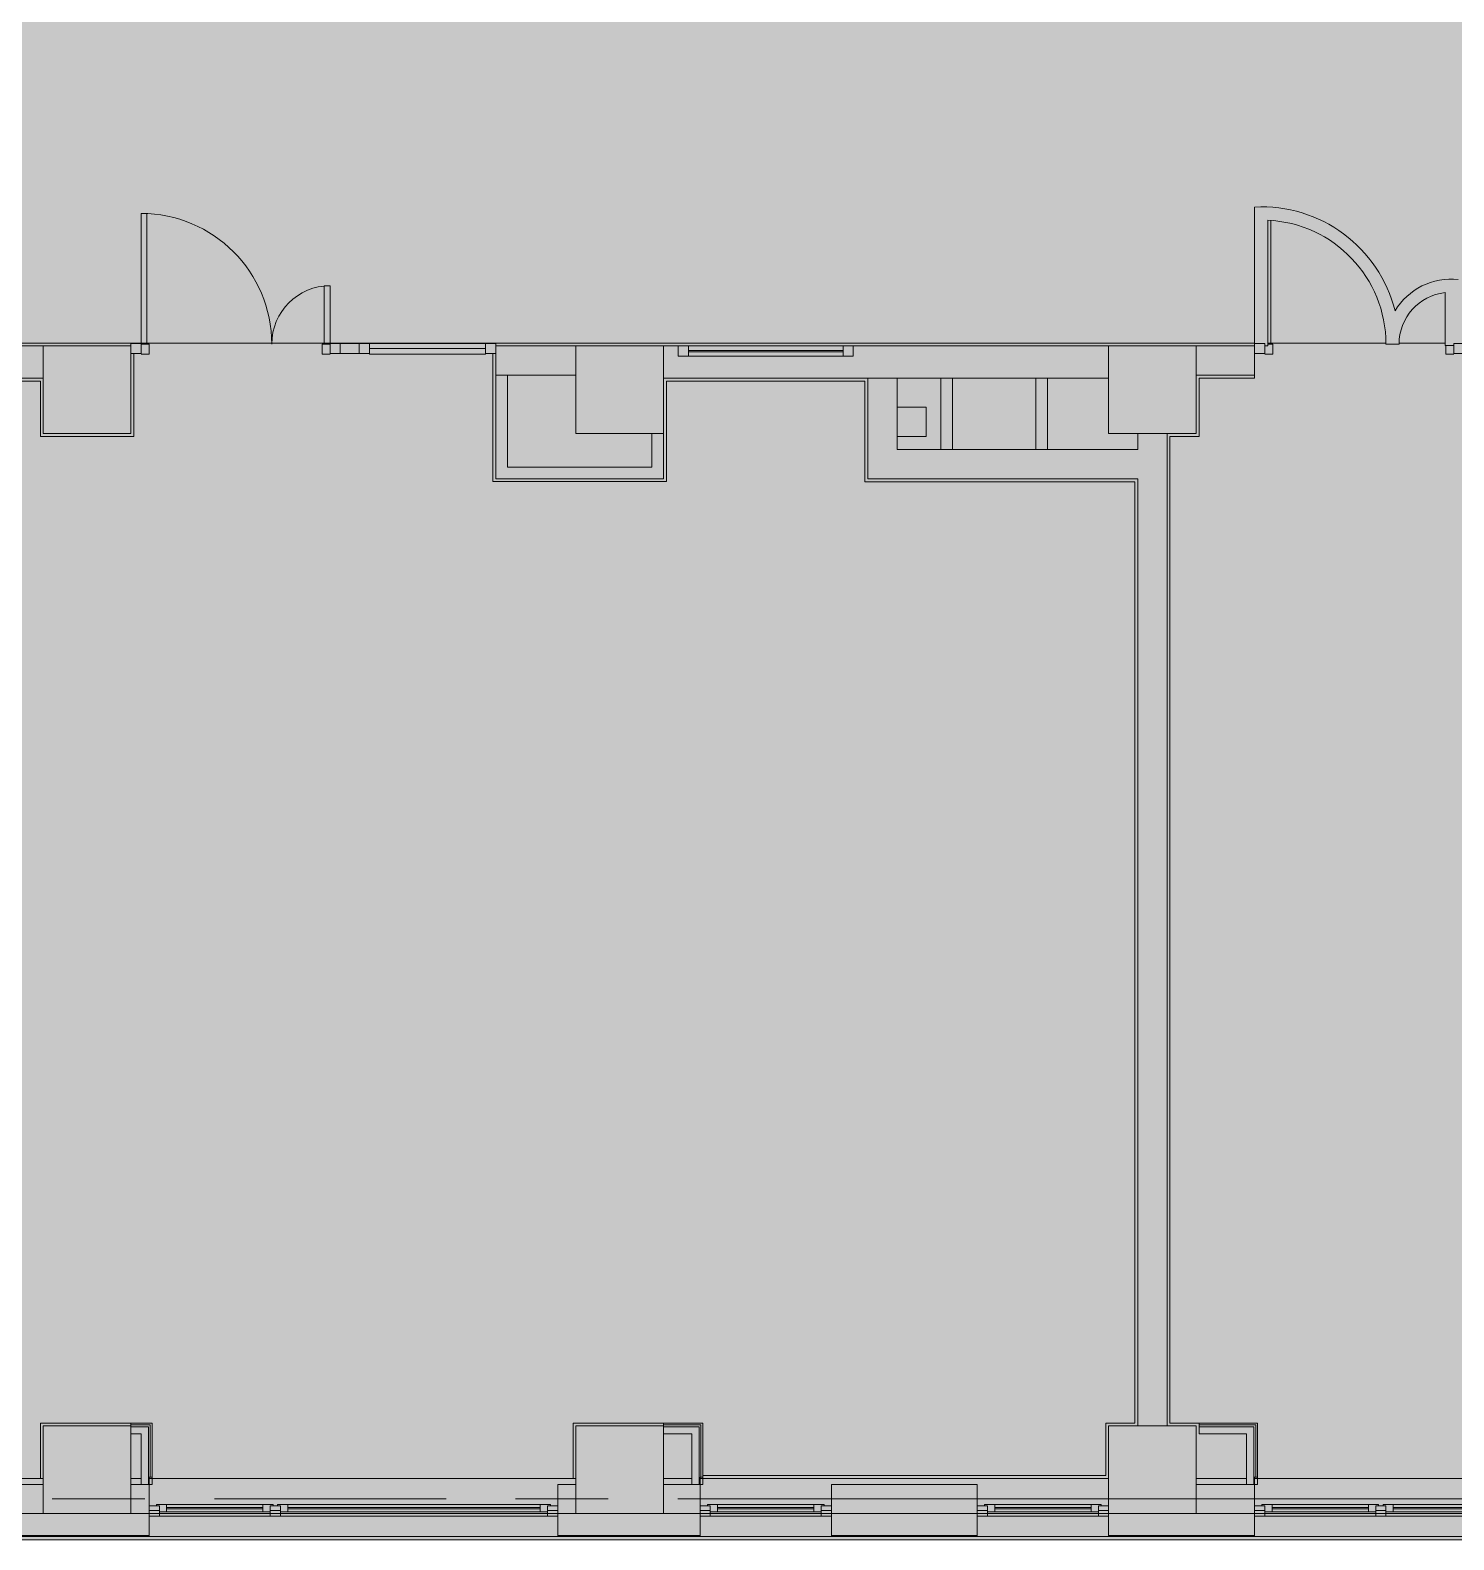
# Model space of a CAD drawing. Header units: millimetres. Extents: x -3724 to 231642, y -8553 to 29017.
# Drawn here: x 101524 to 111279, y -280 to 10064 of the extents above; entities that cross this region are included whole.
import ezdxf

# ---------------------------------------------------------------- set-up
doc = ezdxf.new("R2010")
doc.units = ezdxf.units.MM
doc.linetypes.add('Осевая', pattern=[3175, 635, -476.25, 1587.5, -476.25])
doc.layers.add('A-DETL-GENF-3', color=7, linetype='Continuous', lineweight=9, true_color=0xc0c0c0, transparency=0.4)
for name, color, linetype, lineweight, true_color in [('A-DETL-GENF-4', 7, 'Continuous', 5, 0xb7b7b7), ('A-DOOR-5', 7, 'Continuous', 5, 0xb7b7b7), ('A-FLOR-2', 7, 'Continuous', 5, 0xb7b7b7), ('A-GLAZ-3', 7, 'Continuous', 5, 0x737373), ('A-GLAZ-CURT-3', 7, 'Continuous', 5, 0x737373), ('A-GLAZ-CWMG-3', 7, 'Continuous', 5, 0x737373), ('A-WALL-4', 7, 'Continuous', 9, 0x737373), ('A-WALL-5', 7, 'Continuous', 5, 0x737373), ('I-WALL-4', 7, 'Continuous', 5, 0x737373), ('S-COLS-1', 7, 'Continuous', 5, 0x737373)]:
    doc.layers.add(name, color=color, linetype=linetype, lineweight=lineweight, true_color=true_color)
doc.layers.add('Оси', color=7, linetype='Continuous', lineweight=9)
doc.layers.add('Оси-2', color=7, linetype='Осевая', lineweight=9)

# ---------------------------------------------------------------- blocks, each defined once
blk = doc.blocks.new('BSC_Колонна _Прямоугольная - 600х600-23286269-1_3_1_птичка')
at = {"layer": 'S-COLS-1'}
for p, q in [((300, 300), (-300, 300)), ((-300, 300), (-300, -300)), ((300, -300), (300, 300)), ((-300, -300), (300, -300))]:
    blk.add_line(p, q, dxfattribs=at)
blk = doc.blocks.new('120_Окно_СКБ_2Ст - 120_Окно_СКБ_2Ст 2800х2500_створка_-22445922-1_3_1_птичка')
at = {"layer": 'A-GLAZ-3'}
for p, q in [((-1400, -127), (-1400, -57)), ((-1400, -57), (-1330, -57)), ((1400, -57), (-1400, -57)), ((-1330, -57), (-1330, -127)), ((500, -87), (-1330, -87)), ((-1330, -87), (-1330, -127)), ((-1280, -137), (-1280, -87)), ((450, -137), (450, -87)), ((500, -127), (500, -57)), ((500, -57), (570, -57)), ((500, -127), (500, -87)), ((570, -57), (570, -127)), ((1330, -87), (570, -87)), ((570, -87), (570, -127)), ((620, -137), (620, -87)), ((1280, -137), (1280, -87)), ((1330, -127), (1330, -57)), ((1330, -57), (1400, -57)), ((1330, -127), (1330, -87)), ((1400, -57), (1400, -127)), ((-1330, -127), (-1400, -127)), ((-1400, -127), (-1350, -127)), ((-1330, -127), (-1350, -127)), ((-1350, -127), (-1350, -137)), ((-1350, -137), (520, -137)), ((520, -137), (-1350, -137)), ((-1280, -107), (450, -107)), ((450, -117), (-1280, -117)), ((570, -127), (500, -127)), ((520, -127), (500, -127)), ((520, -127), (550, -127)), ((520, -137), (520, -127)), ((570, -127), (550, -127)), ((550, -127), (550, -137)), ((550, -137), (1350, -137)), ((1350, -137), (550, -137)), ((620, -107), (1280, -107)), ((1280, -117), (620, -117)), ((1400, -127), (1330, -127)), ((1350, -127), (1330, -127)), ((1350, -127), (1400, -127)), ((1350, -137), (1350, -127))]:
    blk.add_line(p, q, dxfattribs=at)
blk = doc.blocks.new('120_Окно_СКБ_1Ст - 120_Окно_СКБ_1Ст 900х2500_h_-V203-1_3_1_птичка')
at = {"layer": 'A-GLAZ-3'}
for p, q in [((-450, -127), (-450, -57)), ((-450, -57), (-380, -57)), ((450, -57), (-450, -57)), ((-380, -57), (-380, -127)), ((380, -87), (-380, -87)), ((-380, -87), (-380, -127)), ((-330, -137), (-330, -87)), ((330, -137), (330, -87)), ((380, -127), (380, -57)), ((380, -57), (450, -57)), ((380, -127), (380, -87)), ((450, -57), (450, -127)), ((-380, -127), (-450, -127)), ((-450, -127), (-400, -127)), ((-380, -127), (-400, -127)), ((-400, -127), (-400, -137)), ((-400, -137), (400, -137)), ((400, -137), (-400, -137)), ((-330, -107), (330, -107)), ((330, -117), (-330, -117)), ((450, -127), (380, -127)), ((400, -127), (380, -127)), ((400, -127), (450, -127)), ((400, -137), (400, -127))]:
    blk.add_line(p, q, dxfattribs=at)
blk = doc.blocks.new('Прямоугольный импост - 50 x 70 мм-31700031-1_3_1_птичка')
at = {"layer": 'A-GLAZ-CWMG-3'}
for p, q in [((-70, 35), (0, 35)), ((-70, -35), (-70, 35)), ((0, 35), (0, -35)), ((0, -35), (-70, -35))]:
    blk.add_line(p, q, dxfattribs=at)
blk = doc.blocks.new('Дверь_Витражная_остекление_ - ДВН_ДАО_Главный вход_1200 в свету-31742133-1_3_1_птичка')
at = {"layer": 'A-DETL-GENF-4'}
for p, q in [((-607.5, 925), (-647.5, 925)), ((-647.5, 925), (-647.5, 35)), ((-607.5, 30), (-607.5, 925)), ((647.5, 430), (607.5, 430)), ((607.5, 430), (607.5, 30)), ((647.5, 35), (647.5, 430)), ((-647.5, 30), (-607.5, 30)), ((-592.5, 30), (-647.5, 30)), ((-592.5, -40), (-592.5, 30)), ((592.5, -40), (592.5, 30)), ((592.5, 30), (647.5, 30)), ((607.5, 30), (647.5, 30)), ((-647.5, -40), (-592.5, -40)), ((647.5, -40), (592.5, -40))]:
    blk.add_line(p, q, dxfattribs=at)
at = {"layer": 'A-DOOR-5'}
for p, q in [((-647.5, 925), (-647.5, 35)), ((647.5, 430), (647.5, 35))]:
    blk.add_line(p, q, dxfattribs=at)
for centre, radius, start, end in [((-647.5, 30), 895, 360, 90), ((647.5, 30), 400, 90, 180)]:
    blk.add_arc(centre, radius, start, end, dxfattribs=at)
blk = doc.blocks.new('Системная панель - Стемалит - 40мм-31720939-1_3_1_птичка')
at = {"layer": 'A-GLAZ-CURT-3'}
for p, q in [((65, 35), (-65, 35)), ((-65, 35), (-65, -35)), ((65, -35), (65, 35)), ((-65, -35), (65, -35))]:
    blk.add_line(p, q, dxfattribs=at)
blk = doc.blocks.new('Прямоугольный импост - 50 x 70 мм-31687886-1_3_1_птичка')
at = {"layer": 'A-GLAZ-CWMG-3'}
for p, q in [((-35, 35), (35, 35)), ((-35, -35), (-35, 35)), ((35, 35), (35, -35)), ((35, -35), (-35, -35))]:
    blk.add_line(p, q, dxfattribs=at)
blk = doc.blocks.new('Прямоугольный импост - 50 x 70 мм-31701779-1_3_1_птичка')
at = {"layer": 'A-GLAZ-CWMG-3'}
for p, q in [((0, 35), (-70, 35)), ((-70, 35), (-70, -35)), ((-70, -35), (0, -35)), ((0, -35), (0, -17))]:
    blk.add_line(p, q, dxfattribs=at)
blk = doc.blocks.new('Системная панель - Стекло - 40мм-31720953-1_3_1_птичка')
at = {"layer": 'A-GLAZ-CURT-3'}
for p, q in [((397.5, 0), (-397.5, 0)), ((-397.5, 0), (-397.5, -40)), ((397.5, -40), (397.5, 0)), ((-397.5, -40), (397.5, -40))]:
    blk.add_line(p, q, dxfattribs=at)
blk = doc.blocks.new('Прямоугольный импост - 50 x 70 мм-31702100-1_3_1_птичка')
at = {"layer": 'A-GLAZ-CWMG-3'}
for p, q in [((-35, 35), (35, 35)), ((-35, -35), (-35, 35)), ((35, 35), (35, -35)), ((35, -35), (-35, -35))]:
    blk.add_line(p, q, dxfattribs=at)
blk = doc.blocks.new('Прямоугольный импост - 50 x 70 мм-31720914-1_3_1_птичка')
at = {"layer": 'A-GLAZ-CWMG-3'}
blk.add_line((24940, 7918), (24145, 7918), dxfattribs=at)
blk = doc.blocks.new('Дверь_Витражная_остекление_ - ДВН_ДАО_Главный вход_1200 в свету-V271-1_3_1_птичка')
at = {"layer": 'A-DETL-GENF-4'}
for p, q in [((-607, 30), (-607, 877)), ((-628, 30), (-607, 30)), ((-592, 30), (-628, 30)), ((-592, -40), (-592, 30)), ((592, -40), (592, 20)), ((-647, -40), (-592, -40)), ((647, -40), (592, -40))]:
    blk.add_line(p, q, dxfattribs=at)
blk = doc.blocks.new('Прямоугольный импост - 50 x 70 мм-V272-1_3_1_птичка')
at = {"layer": 'A-GLAZ-CWMG-3'}
for p, q in [((0, 35), (-70, 35)), ((-70, 35), (-70, -35)), ((0, -35), (0, 35)), ((-70, -35), (0, -35))]:
    blk.add_line(p, q, dxfattribs=at)
blk = doc.blocks.new('120_Окно_СКБ_1Ст - 120_Окно_СКБ_1Ст 400х1200 EI30-24228621-1_3_1_птичка')
at = {"layer": 'A-GLAZ-3'}
for p, q in [((-600, 40), (-600, 110)), ((-600, 110), (-530, 110)), ((600, 110), (-600, 110)), ((-530, 110), (-530, 40)), ((530, 40), (530, 110)), ((530, 110), (600, 110)), ((600, 110), (600, 40)), ((-530, 40), (-600, 40)), ((-600, 40), (600, 40)), ((530, 80), (-530, 80)), ((530, 70), (-530, 70)), ((600, 40), (530, 40))]:
    blk.add_line(p, q, dxfattribs=at)

msp = doc.modelspace()

# ---------------------------------------------------------------- hatches: boundary and pattern name
at = {"layer": 'A-DETL-GENF-3'}
h = msp.add_hatch(color=256, dxfattribs=at)
h.paths.add_polyline_path([(117974.3, 13475), (117974.3, 13425), (117074.3, 13425), (117074.3, 13475), (117966.3, 13475)])
h.paths.add_polyline_path([(99999.3, 27180), (99999.3, 27140), (100009.3, 27140), (100009.3, 27100), (99939.3, 27100), (99939.3, 27180)])
h.paths.add_polyline_path([(79606.3, 7205), (79606.3, 7295), (79686.3, 7295), (79686.3, 7195), (79666.3, 7195), (79666.3, 7205)])
h.paths.add_polyline_path([(79486.3, 5105), (79486.3, 5195), (79566.3, 5195), (79566.3, 5095), (79546.3, 5095), (79546.3, 5105), (79531, 5105)])
h.paths.add_polyline_path([(89249.3, -280), (118095.3, -280), (118095.3, 12125), (117974.3, 12125), (117974.3, 12070), (117966.3, 12070), (117968.9, 12140), (117974.3, 12140), (117974.3, 12175), (118024.3, 12175), (118024.3, 12185), (118054.3, 12185), (118054.3, 12140), (118095.3, 12140), (118095.3, 13510), (118054.3, 13510), (118054.3, 13465), (118024.3, 13465), (118024.3, 13475), (117974.3, 13475), (117974.3, 13510), (117966.3, 13510), (117966.3, 13580), (117974.3, 13580), (117974.3, 13525), (118095.3, 13525), (118095.3, 23799.7), (113564.3, 23799.7), (113564.3, 27350), (111534.3, 27348), (111534.3, 27265), (111494.3, 27265), (111494.3, 27350), (101529.3, 27350), (101529.3, 27180), (101489.3, 27180), (101489.3, 27350), (100039.3, 27350), (100039.3, 27180), (99999.3, 27180), (99999.3, 27350), (83453.4, 27350), (83453.4, 20672.1), (83558.4, 20672.1), (83558.4, 20725.1), (83575.4, 20725.1), (83575.4, 20627.1), (83615.4, 20627.1), (83615.4, 20725.1), (83765.4, 20720.9), (83764.3, 18975.1), (83615.4, 18975.1), (83614.3, 19073.1), (83575.4, 19073.1), (83575.4, 18975.1), (83558.4, 18975.1), (83558.4, 19082.1), (83453.4, 19082.1), (83453.4, 17663.1), (83555.4, 17663.1), (83558.4, 17725.1), (83575.4, 17725.1), (83575.4, 17627.1), (83615.4, 17627.1), (83615.4, 17725.1), (83765.4, 17725.1), (83764.3, 15975.1), (83615.4, 15975.1), (83614.3, 16073.1), (83575.4, 16073.1), (83575.4, 15965.1), (83565.4, 15975.1), (83565.4, 15965.1), (83555.4, 15965.1), (83550.4, 16073.1), (83453.4, 16073.1), (83453.4, 15380), (79414.3, 15380), (79414.3, 7205), (79606.3, 7205), (79606.3, 7145), (79414.3, 7145), (79419.3, 5795), (79606.3, 5795), (79606.3, 5735), (79414.3, 5735), (79414.3, 5105), (79486.3, 5105), (79486.3, 5045), (79414.3, 5045), (79414.3, 3845), (79486.3, 3845), (79486.3, 3785), (79414.3, 3785), (79414.3, -280), (88864, -280)])
h.paths.add_polyline_path([(116036.9, 100), (116036.9, 495), (116426.9, 495), (116426.9, 100), (116376.9, 100), (116376.9, 445), (116086.9, 445), (116086.9, 100)])
h.paths.add_polyline_path([(109909.3, 100), (109859.3, 100), (109859.3, 445), (109534, 445), (109534, 495), (109909.3, 495), (109909.3, 114.6)])
h.paths.add_polyline_path([(102284.3, 100), (102284.3, 445), (102214.3, 445), (102214.3, 495), (102334.3, 495), (102334.3, 100)])
h.paths.add_polyline_path([(96289.3, 100), (96239.3, 103.3), (96239.3, 495), (96364.3, 495), (96362.9, 445), (96289.3, 439.6), (96289.3, 120)])
h.paths.add_polyline_path([(106057.8, 100), (106057.8, 445), (105864.3, 445), (105864.3, 495), (106107.8, 495), (106107.8, 100)])
h.paths.add_polyline_path([(95289.3, 100), (95239.3, 100), (95239.3, 445), (94639.3, 445), (94639.3, 100), (94589.3, 100), (94589.3, 495), (95289.3, 495), (95289.3, 120)])
h.paths.add_polyline_path([(89539.3, 100), (89539.3, 445), (89139, 445), (89139, 100), (89089, 100), (89089, 495), (89589.3, 495), (89589.3, 100)])
h.paths.add_polyline_path([(86559.3, 100), (86559.3, 495), (87364.3, 490.8), (87364.3, 445), (86609.3, 445), (86609.3, 100)])
h.paths.add_polyline_path([(82864.3, 120), (82864.3, 510), (83214.3, 510), (83214.3, 460), (82914.3, 460), (82914.3, 120)])
h.paths.add_polyline_path([(79546.3, 3695), (79486.3, 3695), (79486.3, 3785), (79546.3, 3785), (79546.3, 3795), (79566.3, 3795), (79566.3, 3695)])
h.paths.add_polyline_path([(79686.3, 5645), (79606.3, 5650.4), (79606.3, 5735), (79666.3, 5735), (79666.3, 5745), (79686.3, 5745), (79686.3, 5735)])
h.paths.add_polyline_path([(82622.5, 7680), (82622.5, 7730), (82612.5, 7730), (82612.5, 7760), (82657.5, 7765.2), (82658.1, 7908), (82727.5, 7908), (82727.5, 7900), (82672.5, 7900), (82672.5, 7680), (82727.5, 7680), (82727.5, 7672), (82657.5, 7673.9), (82657.5, 7680), (82645.8, 7680)])
h.paths.add_polyline_path([(82622.5, 6780), (82572.5, 6780), (82572.5, 7680), (82622.5, 7680), (82622.5, 7459.2)])
h.paths.add_polyline_path([(81364.2, 7280), (81322.5, 7280), (81322.5, 7680), (81372.5, 7680), (81372.5, 7280)])
h.paths.add_polyline_path([(98139.3, 7900), (98099.3, 7900), (98100.4, 8750), (98139.3, 8750), (98139.3, 7906.3)])
h.paths.add_polyline_path([(98189.3, 7672), (98149.3, 7672), (98149.3, 7820), (98129.3, 7820), (98129.3, 7860), (98139.3, 7860), (98139.3, 7900), (98149.3, 7900), (98149.3, 7908), (98219.3, 7908), (98219.3, 7900), (98164.3, 7900), (98164.3, 7680), (98219.3, 7680), (98219.3, 7672), (98194, 7672)])
h.paths.add_polyline_path([(97279.3, 7672), (97209.3, 7672), (97209.3, 7680), (97264.3, 7680), (97264.3, 7900), (97209.3, 7900), (97209.3, 7908), (97279.3, 7908), (97279.3, 7900), (97289.3, 7900), (97289.3, 7860), (97299.3, 7860), (97299.3, 7820), (97279.3, 7820), (97279.3, 7680)])
h.paths.add_polyline_path([(81247.5, 7672), (81217.5, 7672), (81217.5, 7680), (81272.5, 7680), (81272.5, 7900), (81217.5, 7900), (81217.5, 7908), (81287.5, 7908), (81287.5, 7760), (81332.5, 7758.3), (81332.5, 7730), (81322.5, 7730), (81322.5, 7680), (81287.5, 7680), (81283.3, 7672), (81264.5, 7672)])
h.paths.add_polyline_path([(94434.3, 7692), (94404.3, 7692), (94404.3, 7700), (94459.3, 7700), (94459.3, 7900), (94404.3, 7900), (94404.3, 7908), (94474.3, 7908), (94474.3, 7900), (94484.3, 7900), (94484.3, 7860), (94494.3, 7860), (94493.3, 7820), (94474.3, 7820), (94474.3, 7692), (94435.1, 7692)])
h.paths.add_polyline_path([(95484.3, 7900), (95444.3, 7900.4), (95444.3, 8900), (95484.3, 8900), (95484.3, 7909.1)])
h.paths.add_polyline_path([(95494.3, 7692), (95494.3, 7820), (95474.3, 7820), (95474.3, 7860), (95484.3, 7860), (95484.3, 7900), (95494.3, 7900), (95494.3, 7908), (95564.3, 7908), (95564.3, 7900), (95509.3, 7900), (95509.3, 7700), (95564.3, 7700), (95564.3, 7692), (95509.3, 7692)])
h.paths.add_polyline_path([(86109.3, 7693), (86109.3, 7843), (86684.3, 7843), (86684.3, 7693), (86514.3, 7693)])
h.paths.add_polyline_path([(83484.3, 7693), (83484.3, 7843), (84209.3, 7843), (84209.3, 7693), (83509.9, 7693)])
h.paths.add_polyline_path([(86734.3, 7693), (86734.3, 7843), (87314.3, 7843), (87314.3, 7693), (87151.7, 7693)])
h.paths.add_polyline_path([(86684.3, 7883), (86109.3, 7883), (86109.3, 7900), (86684.3, 7896.3)])
h.paths.add_polyline_path([(86734.3, 7883), (86734.3, 7900), (87314.3, 7896.3), (87314.3, 7883), (87151.7, 7883)])
h.paths.add_polyline_path([(84209.3, 7883), (83484.3, 7883), (83484.3, 7900), (84209.3, 7896.3)])
h.paths.add_polyline_path([(86059.3, 7893), (86024.3, 7893), (86024.3, 7920), (86069.3, 7920), (86069.3, 7900), (86059.3, 7900)])
h.paths.add_polyline_path([(102594.3, 10300), (102594.3, 10900), (102634.3, 10900), (102634.3, 10300)])
h.paths.add_polyline_path([(103474.3, 10300), (103474.3, 10900), (103514.3, 10900), (103514.3, 10300)])
h.paths.add_polyline_path([(80174.3, 10625), (79839.3, 10625), (79839.3, 10880), (79889.3, 10880), (79889.3, 10675), (80174.3, 10675), (80174.3, 10900), (80224.3, 10900), (80224.3, 10625)])
h.paths.add_polyline_path([(104099.3, 10900), (104074.3, 10900), (104074.3, 10940), (104064.3, 10940), (104064.3, 10980), (104099.3, 10980)])
h.paths.add_polyline_path([(102569.3, 10900), (102569.3, 10980), (102604.3, 10980), (102604.3, 10940), (102594.3, 10940), (102594.3, 10900), (102584.3, 10900)])
h.paths.add_polyline_path([(103194.3, 10900), (103194.3, 10940), (103184.3, 10940), (103184.3, 10980), (103219.3, 10980), (103219.3, 10900), (103204.3, 10900)])
h.paths.add_polyline_path([(103464.3, 10900), (103449.3, 10900), (103449.3, 10980), (103484.3, 10980), (103484.3, 10940), (103474.3, 10940), (103474.3, 10900)])
h.paths.add_polyline_path([(100164.3, 11000), (100164.3, 11900), (100214.3, 11900), (100214.3, 11000)])
h.paths.add_polyline_path([(101964.3, 11900), (101959.4, 11950), (101954.3, 11950), (101956.7, 11980), (101974.3, 11980), (101974.3, 12108), (102044.3, 12108), (102044.3, 12100), (101989.3, 12100), (101989.3, 11900), (102044.3, 11900), (102044.3, 11892), (101974.3, 11892), (101974.3, 11900)])
h.paths.add_polyline_path([(101914.3, 11000), (101914.3, 11900), (101964.3, 11900), (101964.3, 11000)])
h.paths.add_polyline_path([(107744.3, 11200), (107744.3, 11240), (108344.3, 11240), (108344.3, 11200), (107764.3, 11200)])
h.paths.add_polyline_path([(107744.3, 11175), (107664.3, 11175), (107664.3, 11210), (107704.3, 11210), (107704.3, 11200), (107744.3, 11200), (107744.3, 11190)])
h.paths.add_polyline_path([(86472.3, 11570), (86464.3, 11570), (86464.3, 11625), (86264.3, 11625), (86264.3, 11570), (86256.3, 11570), (86256.3, 11640), (86384.3, 11640), (86384.3, 11660), (86424.3, 11660), (86424.3, 11650), (86464.3, 11650), (86464.3, 11640), (86472.3, 11640), (86472.3, 11600)])
h.paths.add_polyline_path([(87314.3, 11650), (86464.3, 11650), (86464.3, 11690), (87314.3, 11690)])
h.paths.add_polyline_path([(107664.3, 11790), (107664.3, 11825), (107744.3, 11825), (107744.3, 11800), (107704.3, 11800), (107704.3, 11790)])
h.paths.add_polyline_path([(100084.3, 11892), (100084.3, 11900), (100139.3, 11900), (100139.3, 12100), (100084.3, 12100), (100084.3, 12108), (100154.3, 12108), (100156.3, 11980), (100174.3, 11980), (100174.3, 11950), (100164.3, 11950), (100164.3, 11900), (100154.3, 11898.9), (100148.9, 11892), (100114.3, 11892)])
h.paths.add_polyline_path([(107744.3, 12080), (107744.3, 12120), (108344.3, 12120), (108344.3, 12080), (107764.3, 12080)])
h.paths.add_polyline_path([(107744.3, 12055), (107664.3, 12055), (107664.3, 12090), (107704.3, 12090), (107704.3, 12080), (107744.3, 12080), (107744.3, 12070)])
h.paths.add_polyline_path([(99686.3, 12170), (99686.3, 12240), (99694.3, 12240), (99694.3, 12250), (99734.3, 12250), (99737.3, 12260), (99774.3, 12260), (99774.3, 12240), (99922.3, 12240), (99922.3, 12170), (99914.3, 12170), (99914.3, 12225), (99694.3, 12225), (99694.3, 12170), (99687.3, 12170)])
h.paths.add_polyline_path([(102494.3, 12250), (102494.3, 12290), (103494.3, 12290), (103494.3, 12250), (102502.3, 12250)])
h.paths.add_polyline_path([(102502.3, 12170), (102494.3, 12170), (102494.3, 12225), (102294.3, 12225), (102294.3, 12170), (102286.3, 12170), (102286.4, 12240), (102414.3, 12240), (102414.3, 12260), (102454.3, 12260), (102454.3, 12250), (102494.3, 12250), (102494.3, 12240), (102502.3, 12240), (102502.3, 12200)])
h.paths.add_polyline_path([(117574.3, 12175), (117574.3, 12225), (117974.3, 12225), (117974.3, 12175), (117954.3, 12175)])
h.paths.add_polyline_path([(98694.3, 12250), (98694.3, 12290), (99694.3, 12284.6), (99694.3, 12250), (99652.6, 12250)])
h.paths.add_polyline_path([(86384.3, 12490), (86384.3, 12510), (86256.3, 12510), (86256.3, 12580), (86264.3, 12580), (86264.3, 12525), (86464.3, 12525), (86464.3, 12580), (86472.3, 12580), (86472.3, 12510), (86464.3, 12510), (86464.3, 12500), (86424.3, 12500), (86424.3, 12490)])
h.paths.add_polyline_path([(107664.3, 12670), (107664.3, 12705), (107744.3, 12705), (107744.3, 12680), (107704.3, 12680), (107704.3, 12670)])
h.paths.add_polyline_path([(99774.3, 13240), (99734.3, 13240), (99730, 13250), (99694.3, 13250), (99694.3, 13260), (99686.3, 13260), (99686.3, 13330), (99694.3, 13330), (99694.3, 13275), (99914.3, 13275), (99914.3, 13330), (99922.3, 13330), (99922.3, 13260), (99774.3, 13260), (99774.3, 13250)])
h.paths.add_polyline_path([(102454.3, 13240), (102414.3, 13240), (102414.3, 13260), (102286.3, 13260), (102286.3, 13330), (102294.3, 13330), (102294.3, 13275), (102494.3, 13275), (102494.3, 13330), (102502.3, 13330), (102502.3, 13260), (102494.3, 13260), (102494.3, 13250), (102454.3, 13250)])
h.paths.add_polyline_path([(80169.3, 14405), (79794.3, 14405), (79794.3, 14455), (80119.3, 14455), (80119.3, 14980), (80169.3, 14980), (80169.3, 14410.3)])
h.paths.add_polyline_path([(86776.8, 14600), (86464.3, 14600), (86464.3, 14650), (86726.8, 14650), (86726.8, 14900), (86464.3, 14900), (86464.3, 14950), (86776.8, 14950), (86776.8, 14650)])
h.paths.add_polyline_path([(95834.3, 15200), (95794.3, 15200), (95794.3, 16200), (95834.3, 16200), (95834.3, 15220)])
h.paths.add_polyline_path([(95859.3, 14972), (95844.3, 14972), (95844.3, 15120), (95824.3, 15120), (95824.3, 15160), (95834.3, 15160), (95834.3, 15200), (95844.3, 15200), (95844.3, 15208), (95914.3, 15208), (95914.3, 15200), (95859.3, 15200), (95859.3, 14980), (95914.3, 14980), (95914.3, 14972), (95884.3, 14972)])
h.paths.add_polyline_path([(94809.3, 14972), (94754.3, 14972), (94754.3, 14980), (94809.3, 14980), (94809.3, 15200), (94754.3, 15200), (94754.3, 15208), (94824.3, 15208), (94824.3, 15200), (94834.3, 15200), (94834.3, 15160), (94844.3, 15160), (94844.3, 15120), (94824.3, 15120), (94824.3, 14972)])
h.paths.add_polyline_path([(86464.3, 15345), (86314.3, 15345), (86314.3, 15975), (86464.3, 15975), (86464.3, 15505.6)])
h.paths.add_polyline_path([(86274.3, 15345), (86257.3, 15345), (86257.3, 15975), (86274.3, 15975), (86274.3, 15505.6)])
h.paths.add_polyline_path([(83735.4, 15408.1), (83615.4, 15408.1), (83615.4, 15925.1), (83765.4, 15925.1), (83764.3, 15408.1)])
h.paths.add_polyline_path([(83558.4, 15408.1), (83558.4, 15925.1), (83575.4, 15925.1), (83575.4, 15408.1), (83565.4, 15408.1)])
h.paths.add_polyline_path([(86102.9, 16015), (85774.3, 16015), (85774.3, 16060), (86257.3, 16060), (86257.3, 17582), (85270.3, 17582), (85270.3, 17627), (86257.3, 17627), (86257.3, 17725), (86274.3, 17725), (86279.8, 17627), (86314.3, 17627), (86314.3, 17725), (86464.3, 17725), (86464.3, 16025), (86314.3, 16025), (86314.3, 16123), (86274.3, 16123), (86274.3, 16025), (86257.3, 16025), (86257.3, 16015)])
h.paths.add_polyline_path([(83555.4, 16073.1), (83558.4, 16073.1), (83555.4, 17618.1), (83453.4, 17618.1), (83453.4, 16118.1), (83555.4, 16118.1), (83555.4, 16092.5)])
h.paths.add_polyline_path([(89452.8, 16234.9), (89452.8, 16234.9), (89504.3, 16234.9)])
h.paths.add_polyline_path([(86274.3, 17775), (86257.3, 17775), (86260.9, 18325), (86274.3, 18325), (86274.3, 17830)])
h.paths.add_polyline_path([(86464.3, 17775), (86314.3, 17775), (86314.3, 18325), (86464.3, 18325), (86464.3, 17830)])
h.paths.add_polyline_path([(83575.4, 17775.1), (83558.4, 17775.1), (83558.4, 18325.1), (83575.4, 18325.1), (83575.4, 17853.1)])
h.paths.add_polyline_path([(83710.4, 17775.1), (83615.4, 17775.1), (83615.4, 18325.1), (83764.3, 18325.1), (83764.3, 17775.1), (83735.4, 17775.1)])
h.paths.add_polyline_path([(86274.3, 18375), (86257.3, 18375), (86257.3, 18975), (86274.3, 18975), (86274.3, 18430)])
h.paths.add_polyline_path([(86464.3, 18375), (86314.3, 18375), (86314.3, 18975), (86464.3, 18975), (86464.3, 18440)])
h.paths.add_polyline_path([(83764.3, 18375.1), (83615.4, 18375.1), (83615.4, 18925.1), (83765.4, 18925.1), (83764.3, 18440)])
h.paths.add_polyline_path([(83565.4, 18375.1), (83558.4, 18375.1), (83558.4, 18925.1), (83575.4, 18925.1), (83575.4, 18375.1)])
h.paths.add_polyline_path([(113914.3, 18700), (113914.6, 18740), (114914.3, 18740), (114914.3, 18700), (113922.3, 18700)])
h.paths.add_polyline_path([(113714.3, 18620), (113706.3, 18620), (113706.3, 18690), (113834.3, 18690), (113834.3, 18710), (113874.3, 18710), (113874.3, 18700), (113914.3, 18700), (113914.3, 18690), (113922.3, 18690), (113922.3, 18620), (113914.3, 18620), (113914.3, 18675), (113714.3, 18675), (113714.3, 18650)])
h.paths.add_polyline_path([(86257.3, 19015), (85274.3, 19015), (85274.3, 19060), (86257.3, 19060), (86257.3, 20582), (85770.3, 20582), (85770.3, 20627), (86257.3, 20627), (86257.3, 20725), (86274.3, 20725), (86274.3, 20627), (86314.3, 20627), (86314.3, 20725), (86464.3, 20725), (86464.3, 19025), (86314.3, 19025), (86314.3, 19123), (86274.3, 19123), (86268.7, 19025), (86257.3, 19025)])
h.paths.add_polyline_path([(83540.4, 19127.1), (83558.4, 19127.1), (83558.4, 20627.1), (83453.4, 20627.1), (83453.4, 19127.1)])
h.paths.add_polyline_path([(113874.3, 19690), (113834.3, 19690), (113834.3, 19710), (113706.3, 19710), (113706.3, 19780), (113714.3, 19775.6), (113714.3, 19725), (113914.3, 19725), (113914.3, 19780), (113922.3, 19780), (113922.3, 19710), (113914.3, 19710), (113914.3, 19700), (113874.3, 19700)])
h.paths.add_polyline_path([(86274.3, 20775), (86264.3, 20775), (86264.3, 20782), (86274.3, 20782)])
h.paths.add_polyline_path([(86464.3, 20775), (86314.3, 20775), (86314.3, 20882), (86464.3, 20882), (86464.3, 20787.6)])
h.paths.add_polyline_path([(83558.4, 20775.1), (83558.4, 21525.1), (83575.4, 21525.1), (83575.4, 20775.1), (83565.4, 20775.1)])
h.paths.add_polyline_path([(83735.4, 20775.1), (83615.4, 20775.1), (83615.4, 21525.1), (83765.4, 21525.1), (83764.3, 20775.1)])
h.paths.add_polyline_path([(83765.4, 21575.1), (83615.4, 21580), (83615.4, 22325.1), (83765.4, 22325.1), (83765.4, 21580)])
h.paths.add_polyline_path([(83575.4, 21575.1), (83558.4, 21575.1), (83558.4, 22325.1), (83575.4, 22325.1), (83575.4, 21961.4)])
h.paths.add_polyline_path([(87659.3, 23150), (87659.3, 23190), (87649.3, 23190), (87649.3, 23230), (87669.3, 23230), (87669.3, 23238), (87739.3, 23238), (87739.3, 23230), (87684.3, 23230), (87680.3, 23150)])
h.paths.add_polyline_path([(87659.3, 22300), (87619.3, 22300), (87619.3, 23150), (87659.3, 23150), (87659.3, 23130)])
h.paths.add_polyline_path([(83558.4, 22375.1), (83558.4, 23125.1), (83575.4, 23125.1), (83575.4, 22375.1), (83565.4, 22375.1)])
h.paths.add_polyline_path([(83764.3, 22375.1), (83615.4, 22375.1), (83615.4, 23125.1), (83765.4, 23125.1), (83765.4, 22375.1)])
h.paths.add_polyline_path([(117945.2, 23029), (117369.3, 23029), (117369.3, 23400), (117419.3, 23400), (117419.3, 23079), (117974.3, 23079), (117974.3, 23029), (117954.3, 23029)])
h.paths.add_polyline_path([(114219.3, 23029), (113914.3, 23029), (113914.3, 23079), (114169.3, 23079), (114169.3, 23400), (114219.3, 23400), (114219.3, 23079)])
h.paths.add_polyline_path([(86809.3, 23150), (86784.3, 23150), (86784.3, 23230), (86729.3, 23230), (86729.3, 23238), (86799.3, 23238), (86799.3, 23230), (86819.3, 23230), (86819.3, 23190), (86809.3, 23190), (86809.3, 23152.7)])
h.paths.add_polyline_path([(83764.3, 23175.1), (83615.4, 23175.1), (83615.4, 23925.1), (83765.4, 23925.1), (83765.4, 23175.1)])
h.paths.add_polyline_path([(83575.4, 23175.1), (83558.4, 23175.1), (83558.4, 23925.1), (83575.4, 23925.1)])
h.paths.add_polyline_path([(83565.4, 23975.1), (83558.4, 23975.1), (83558.4, 24725.1), (83575.4, 24725.1), (83575.4, 23975.1)])
h.paths.add_polyline_path([(83615.4, 23975.1), (83615.4, 24725.1), (83765.4, 24725.1), (83764.3, 23975.1), (83710.4, 23975.1)])
h.paths.add_polyline_path([(83565.4, 24775.1), (83558.4, 24775.1), (83558.4, 25525.1), (83575.4, 25525.1), (83575.4, 24775.1)])
h.paths.add_polyline_path([(83765.4, 24775.1), (83615.4, 24775.1), (83615.4, 25525.1), (83765.4, 25525.1), (83765.4, 25482.7)])
h.paths.add_polyline_path([(83750, 25575.1), (83615.4, 25575.1), (83615.4, 26325.1), (83765.4, 26325.1), (83764.3, 25575.1), (83752, 25575.1)])
h.paths.add_polyline_path([(83575.4, 25575.1), (83558.4, 25575.1), (83558.4, 26325.1), (83575.4, 26325.1), (83575.4, 26069.6)])
h.paths.add_polyline_path([(101589.3, 27100), (101519.3, 27100), (101519.3, 27140), (101529.3, 27140), (101529.3, 27180), (101589.3, 27180), (101589.3, 27140)])
h.paths.add_polyline_path([(85539.3, 27100), (85539.3, 27250), (86339.3, 27250), (86339.3, 27100), (85573.7, 27100)])
h.paths.add_polyline_path([(85054.1, 27100), (84689.3, 27100), (84689.3, 27250), (85489.3, 27250), (85489.3, 27100)])
h.paths.add_polyline_path([(87239.3, 27100), (87239.3, 27250), (88039.3, 27250), (88039.3, 27100)])
h.paths.add_polyline_path([(87189.3, 27100), (86389.3, 27100), (86389.3, 27250), (87189.3, 27250), (87189.3, 27150)])
h.paths.add_polyline_path([(89414.3, 27100), (88939.3, 27100), (88939.3, 27250), (89739.3, 27250), (89739.3, 27100)])
h.paths.add_polyline_path([(91346.9, 27100), (90989.3, 27100), (90989.3, 27250), (91439.5, 27250), (91439.5, 27100)])
h.paths.add_polyline_path([(111584.3, 27102), (111576.3, 27102), (111576.3, 27185), (111524.3, 27185), (111524.3, 27225), (111534.3, 27225), (111534.3, 27265), (111576.3, 27265), (111576.3, 27348), (111646.3, 27348), (111646.3, 27340), (111584.3, 27340), (111584.3, 27110), (111646.3, 27109.2), (111646.3, 27102), (111608.8, 27102)])
h.paths.add_polyline_path([(110523.4, 27102), (110482.3, 27102), (110482.3, 27110), (110544.3, 27115.4), (110544.3, 27340), (110482.3, 27340), (110482.3, 27348), (110552.3, 27348), (110553.6, 27265), (110594.3, 27265), (110594.3, 27225), (110604.3, 27225), (110604.3, 27185), (110552.3, 27185), (110552.3, 27102), (110544.3, 27102)])
h.paths.add_polyline_path([(88039.3, 27290), (87239.3, 27290), (87239.3, 27307), (88039.3, 27303.3)])
h.paths.add_polyline_path([(85539.3, 27290), (85539.3, 27307), (86339.3, 27303.3), (86339.3, 27290)])
h.paths.add_polyline_path([(84689.3, 27290), (84689.3, 27307), (85489.3, 27303.3), (85489.3, 27290), (85054.1, 27290)])
h.paths.add_polyline_path([(86389.3, 27290), (86389.3, 27307), (87189.3, 27303.3), (87189.3, 27290), (87151.7, 27290)])
h.paths.add_polyline_path([(89249.3, 27290), (88939.3, 27290), (88939.3, 27307), (89739.3, 27303.3), (89739.3, 27290)])
h.paths.add_polyline_path([(91439.5, 27290), (90989.3, 27290), (90989.3, 27307), (91439.5, 27303.3)])
h = msp.add_hatch(color=256, dxfattribs=at)
h.paths.add_polyline_path([(116426.9, 100), (116426.9, 495), (116036.9, 495), (116036.9, 100), (116086.9, 100), (116086.9, 445), (116376.9, 445), (116376.9, 100)])
h.paths.add_polyline_path([(96239.3, 100), (96289.3, 100), (96289.3, 445), (96364.3, 445), (96362.9, 495), (96239.3, 495), (96239.3, 103.3)])
h.paths.add_polyline_path([(106107.8, 100), (106107.8, 495), (105864.3, 495), (105864.3, 445), (106057.8, 445), (106057.8, 100)])
h.paths.add_polyline_path([(102284.3, 100), (102334.3, 100), (102334.3, 495), (102214.3, 495), (102214.3, 445), (102284.3, 445), (102284.3, 120)])
h.paths.add_polyline_path([(109909.3, 100), (109909.3, 495), (109534, 495), (109534, 445), (109859.3, 445), (109859.3, 100)])
h.paths.add_polyline_path([(89089, 100), (89139, 100), (89139, 445), (89539.3, 445), (89539.3, 100), (89589.3, 100), (89589.3, 495), (89089, 495), (89089, 120)])
h.paths.add_polyline_path([(86609.3, 100), (86609.3, 445), (87364.3, 445), (87364.3, 495), (86559.3, 495), (86559.3, 100)])
h.paths.add_polyline_path([(95289.3, 100), (95289.3, 495), (94589.3, 495), (94589.3, 100), (94639.3, 100), (94639.3, 445), (95239.3, 445), (95239.3, 100)])
h.paths.add_polyline_path([(82864.3, 120), (82914.3, 125.5), (82914.3, 460), (83214.3, 460), (83214.3, 510), (82864.3, 510), (82864.3, 121.8)])
h.paths.add_polyline_path([(79839.3, 10625), (80224.3, 10625), (80224.3, 10900), (80174.3, 10900), (80174.3, 10675), (79889.3, 10675), (79889.3, 10880), (79839.3, 10880), (79839.3, 10675)])
h.paths.add_polyline_path([(79814.3, 14405), (80169.3, 14410.3), (80164.3, 14980), (80119.3, 14980), (80119.3, 14455), (79794.3, 14455), (79794.3, 14405)])
h.paths.add_polyline_path([(86484.3, 14600), (86776.8, 14600), (86776.8, 14950), (86464.3, 14950), (86464.3, 14900), (86726.8, 14900), (86726.8, 14650), (86464.3, 14650), (86464.3, 14600)])
h.paths.add_polyline_path([(117945.2, 23029), (117974.3, 23029), (117974.3, 23079), (117419.3, 23079), (117419.3, 23400), (117369.3, 23400), (117369.3, 23029), (117566.9, 23029)])
h.paths.add_polyline_path([(113934.3, 23029), (114219.3, 23029), (114219.3, 23400), (114169.3, 23400), (114169.3, 23079), (113914.3, 23079), (113914.3, 23029)])

# ---------------------------------------------------------------- linework, layer by layer
at = {"layer": 'A-FLOR-2'}
for p, q in [((109914.3, 8851.7), (109914.3, 7918)), ((110004.3, 7900), (110004.3, 8762.1)), ((111219.3, 8265.7), (111219.3, 7903)), ((99914.5, 7920), (109914.3, 7920)), ((109984.3, 7900), (110004.3, 7900)), ((110813.9, 7920), (110004.3, 7920)), ((110814.3, 7913), (110904.3, 7913)), ((111219.3, 7920), (110904.9, 7920)), ((111219.3, 7903), (111274.1, 7903)), ((102234.3, 7848), (102234.3, 7280)), ((104694.3, 6971), (104694.3, 7848)), ((101594.3, 7660), (100434.3, 7660)), ((101594.3, 7280), (101594.3, 7660)), ((107244.3, 7660), (105884.3, 7660)), ((105884.3, 7660), (105884.3, 6971)), ((107244.3, 6970), (107244.3, 7660)), ((109914.3, 7680), (109534, 7680)), ((109534, 7680), (109534, 7280)), ((109914.3, 7700), (109914.3, 7680)), ((107464.3, 7480), (107664, 7480)), ((107664, 7480), (107664, 7280)), ((102234.3, 7280), (101594.3, 7280)), ((107664, 7280), (107464.3, 7280)), ((109333, 7280), (109333, 520)), ((109534, 7280), (109333, 7280)), ((105884.3, 6971), (104694.3, 6971)), ((109094, 6970), (107244.3, 6970)), ((109094, 520), (109094, 6970)), ((101594.3, 140), (101594.3, 520)), ((101594.3, 520), (102214.3, 520)), ((105244.3, 140), (105244.3, 520)), ((105244.3, 520), (105864.3, 520)), ((108894, 160), (108894, 520)), ((108894, 520), (109094, 520)), ((109333, 520), (109534, 520)), ((106132.8, 160), (108894, 160))]:
    msp.add_line(p, q, dxfattribs=at)
for centre, radius, start, end in [((109964.3, 7913), 940, 13.96903, 93.04909), ((109964.3, 7913), 850, 360, 87.30273), ((111259.3, 7913), 445, 83.54865, 149.34163), ((111259.3, 7913), 355, 96.4696, 180)]:
    msp.add_arc(centre, radius, start, end, dxfattribs=at)
at = {"layer": 'A-WALL-4'}
for p, q in [((104794.3, 7700), (104714.3, 7700)), ((107464.3, 7680), (107264.3, 7680)), ((107844.3, 7680), (107764.3, 7680)), ((108494.3, 7680), (108414.3, 7680)), ((107764.3, 7190), (107844.3, 7190)), ((108414.3, 7190), (108494.3, 7190)), ((102346.8, 507.5), (102214.3, 507.5)), ((102334.3, 495), (102214.3, 495)), ((102334.3, 100), (102334.3, 495)), ((102346.8, 150), (102346.8, 507.5)), ((106120.3, 507.5), (105864.3, 507.5)), ((106107.8, 495), (105864.3, 495)), ((106107.8, 100), (106107.8, 495)), ((106120.3, 150), (106120.3, 507.5)), ((109921.8, 507.5), (109534, 507.5)), ((109909.3, 495), (109534, 495)), ((109909.3, 100), (109909.3, 495)), ((109921.8, 150), (109921.8, 507.5)), ((101614.3, -100), (101314.3, -100)), ((102339.3, -100), (102214.3, -100)), ((105264.3, -100), (105139.3, -100)), ((106114.3, -100), (105864.3, -100)), ((108014, -100), (107014.3, -100)), ((109914.3, -100), (109514, -100)), ((101314.3, -250), (102339.3, -250)), ((101314.3, -253), (102339.3, -253)), ((105139.3, -250), (106114.3, -250)), ((105139.3, -253), (106114.3, -253)), ((107014.3, -250), (108014, -250)), ((107014.3, -253), (108014, -253)), ((108914, -250), (109914.3, -250)), ((108914, -253), (109914.3, -253))]:
    msp.add_line(p, q, dxfattribs=at)
at = {"layer": 'A-WALL-5'}
for p, q in [((101614.3, 100), (101314.3, 100)), ((102284.3, 100), (102214.3, 100)), ((102339.3, -258), (102339.3, 100)), ((105264.3, 100), (105139.3, 100)), ((105139.3, 100), (105139.3, -258)), ((106057.8, 100), (105864.3, 100)), ((106114.3, -258), (106114.3, 100)), ((108014, 100), (107014.3, 100)), ((107014.3, 100), (107014.3, -258)), ((108014, -258), (108014, 100)), ((109859.3, 100), (109514, 100)), ((109914.3, -258), (109914.3, 100)), ((102339.3, -100), (105139.3, -100)), ((106114.3, -100), (107014.3, -100)), ((108014, -100), (108914, -100)), ((108914, -100), (108914, -258)), ((109914.3, -100), (112714.3, -100)), ((151984.3, -280), (79414.3, -280)), ((101314.3, -258), (118091.1, -258))]:
    msp.add_line(p, q, dxfattribs=at)
at = {"layer": 'I-WALL-4'}
for p, q in [((101614.3, 7900), (98219.3, 7900)), ((105264.3, 7900), (104714.3, 7900)), ((104714.3, 7900), (104714.3, 6990)), ((105964.3, 7900), (105864.3, 7900)), ((108914, 7900), (107164.3, 7900)), ((109914.3, 7900), (109514, 7900)), ((109914.3, 7700), (109914.3, 7900)), ((100414.3, 7680), (101614.3, 7680)), ((104794.3, 7700), (105264.3, 7700)), ((104794.3, 7070), (104794.3, 7700)), ((105864.3, 7680), (107264.3, 7680)), ((107264.3, 7680), (107264.3, 6990)), ((107464.3, 7680), (107764.3, 7680)), ((107464.3, 7190), (107464.3, 7680)), ((107764.3, 7680), (107764.3, 7190)), ((107844.3, 7190), (107844.3, 7680)), ((107844.3, 7680), (108414.3, 7680)), ((108414.3, 7680), (108414.3, 7190)), ((108494.3, 7680), (108914, 7680)), ((108494.3, 7190), (108494.3, 7680)), ((109514, 7700), (109914.3, 7700)), ((105784.3, 7300), (105784.3, 7070)), ((105864.3, 6990), (105864.3, 7300)), ((109114, 7300), (109114, 7190)), ((109314, 500), (109314, 7300)), ((107764.3, 7190), (107464.3, 7190)), ((108414.3, 7190), (107844.3, 7190)), ((109114, 7190), (108494.3, 7190)), ((105784.3, 7070), (104794.3, 7070)), ((104714.3, 6990), (105864.3, 6990)), ((107264.3, 6990), (109114, 6990)), ((109114, 6990), (109114, 500)), ((102359.3, 520), (102214.3, 520)), ((102214.3, 520), (102214.3, 500)), ((102359.3, 100), (102359.3, 520)), ((106132.8, 520), (105864.3, 520)), ((105864.3, 520), (105864.3, 500)), ((106132.8, 100), (106132.8, 520)), ((109934.3, 520), (109534, 520)), ((109534, 520), (109534, 445)), ((109934.3, 100), (109934.3, 520)), ((102214.3, 445), (102284.3, 445)), ((102284.3, 445), (102284.3, 100)), ((105864.3, 445), (106057.8, 445)), ((106057.8, 445), (106057.8, 100)), ((109534, 445), (109859.3, 445)), ((109859.3, 445), (109859.3, 100)), ((100414.3, 140), (101614.3, 140)), ((102214.3, 140), (102284.3, 140)), ((102338.3, 140), (105264.3, 140)), ((102339.3, 100), (102339.3, 150)), ((102339.3, 150), (102359.3, 150)), ((105864.3, 140), (106057.8, 140)), ((106114.3, 100), (106114.3, 150)), ((106114.3, 150), (106132.8, 150)), ((106114.3, 140), (108914, 140)), ((109514, 140), (109859.3, 140)), ((109913.3, 140), (112714.3, 140)), ((109914.3, 100), (109914.3, 150)), ((109914.3, 150), (109934.3, 150)), ((102284.3, 100), (102359.3, 100)), ((106057.8, 100), (106132.8, 100)), ((109859.3, 100), (109934.3, 100)), ((102409.3, -80), (102339.3, -80)), ((103239.3, -80), (103169.3, -80)), ((105139.3, -80), (105069.3, -80)), ((106184.3, -80), (106114.3, -80)), ((107014.3, -80), (106944.3, -80)), ((108084, -80), (108014, -80)), ((108914, -80), (108844, -80)), ((109984.3, -80), (109914.3, -80)), ((110814.3, -80), (110744.3, -80))]:
    msp.add_line(p, q, dxfattribs=at)
at = {"layer": 'Оси'}
msp.add_line((105964.3, 0), (118464.3, 0), dxfattribs=at)
at = {"layer": 'Оси-2'}
msp.add_line((88975.5, 0), (105964.3, 0), dxfattribs=at)

# ---------------------------------------------------------------- block references
at = {"layer": 'A-DOOR-5'}
for name, p in [('Дверь_Витражная_остекление_ - ДВН_ДАО_Главный вход_1200 в свету-31742133-1_3_1_птичка', (102931.8, 7883)), ('Дверь_Витражная_остекление_ - ДВН_ДАО_Главный вход_1200 в свету-V271-1_3_1_птичка', (110631.8, 7883))]:
    msp.add_blockref(name, p, dxfattribs=at)
at = {"layer": 'A-GLAZ-3'}
msp.add_blockref('120_Окно_СКБ_1Ст - 120_Окно_СКБ_1Ст 400х1200 EI30-24228621-1_3_1_птичка', (106564.3, 7790), dxfattribs=at)
at = {"layer": 'A-GLAZ-3', "rotation": 180}
for name, p in [('120_Окно_СКБ_2Ст - 120_Окно_СКБ_2Ст 2800х2500_створка_-22445922-1_3_1_птичка', (103739.3, -175)), ('120_Окно_СКБ_1Ст - 120_Окно_СКБ_1Ст 900х2500_h_-V203-1_3_1_птичка', (106564.3, -175)), ('120_Окно_СКБ_1Ст - 120_Окно_СКБ_1Ст 900х2500_h_-V203-1_3_1_птичка', (108464, -175)), ('120_Окно_СКБ_2Ст - 120_Окно_СКБ_2Ст 2800х2500_створка_-22445922-1_3_1_птичка', (111314.3, -175))]:
    msp.add_blockref(name, p, dxfattribs=at)
at = {"layer": 'A-GLAZ-CURT-3'}
for name, p in [('Системная панель - Стемалит - 40мм-31720939-1_3_1_птичка', (103714.3, 7883)), ('Системная панель - Стекло - 40мм-31720953-1_3_1_птичка', (104246.8, 7883))]:
    msp.add_blockref(name, p, dxfattribs=at)
at = {"layer": 'A-GLAZ-CWMG-3', "rotation": 180}
for name, p in [('Прямоугольный импост - 50 x 70 мм-31701779-1_3_1_птичка', (102214.3, 7883)), ('Прямоугольный импост - 50 x 70 мм-V272-1_3_1_птичка', (109914.3, 7883))]:
    msp.add_blockref(name, p, dxfattribs=at)
at = {"layer": 'A-GLAZ-CWMG-3', "extrusion": (0, 0, -1), "rotation": 180}
for name, p in [('Прямоугольный импост - 50 x 70 мм-31687886-1_3_1_птичка', (-103614.3, 7883)), ('Прямоугольный импост - 50 x 70 мм-31702100-1_3_1_птичка', (-103814.3, 7883)), ('Прямоугольный импост - 50 x 70 мм-31700031-1_3_1_птичка', (-104714.3, 7883)), ('Прямоугольный импост - 50 x 70 мм-31687886-1_3_1_птичка', (-111314.3, 7883))]:
    msp.add_blockref(name, p, dxfattribs=at)
at = {"layer": 'A-GLAZ-CWMG-3'}
msp.add_blockref('Прямоугольный импост - 50 x 70 мм-31720914-1_3_1_птичка', (79704.3, 0), dxfattribs=at)
at = {"layer": 'S-COLS-1'}
for p in [(101914.3, 7600), (105564.3, 7600), (109214, 7600), (101914.3, 200), (105564.3, 200), (109214, 200)]:
    msp.add_blockref('BSC_Колонна _Прямоугольная - 600х600-23286269-1_3_1_птичка', p, dxfattribs=at)

doc.saveas('drawing.dxf')
